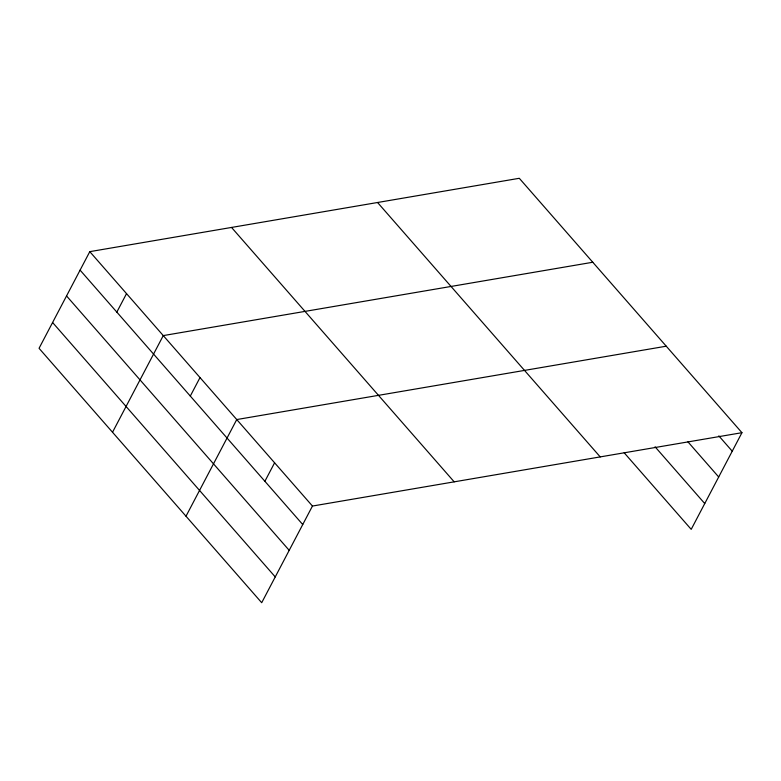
<?xml version="1.0" encoding="UTF-8"?>
<svg xmlns="http://www.w3.org/2000/svg" width="781" height="781" viewBox="0 0 781 781"><rect width="100%" height="100%" fill="white"/><g stroke="black" fill="none" stroke-linecap="round" stroke-linejoin="round"><path stroke-width="1.17" d="M89.795 251.648L39.05 348.306L261.703 602.707L312.449 506.049L741.95 432.694L519.297 178.293L89.795 251.648L312.449 506.049M116.828 312.117L126.532 293.617M112.523 432.254L163.268 335.596L592.769 262.25M190.3 396.065L200.014 377.574M186.005 516.212L236.75 419.553L666.252 346.198M264.886 481.291L274.6 462.801M741.95 432.694L691.205 529.352L624.175 452.765M718.832 435.876L732.236 451.193M687.944 441.851L718.696 476.986M655.064 446.8L704.745 503.56M377.565 202.504L600.218 456.905M231.527 227.437L454.181 481.838M80.092 270.138L302.745 524.539M66.541 295.931L289.195 550.332M52.591 322.514L275.244 576.915"/></g></svg>
